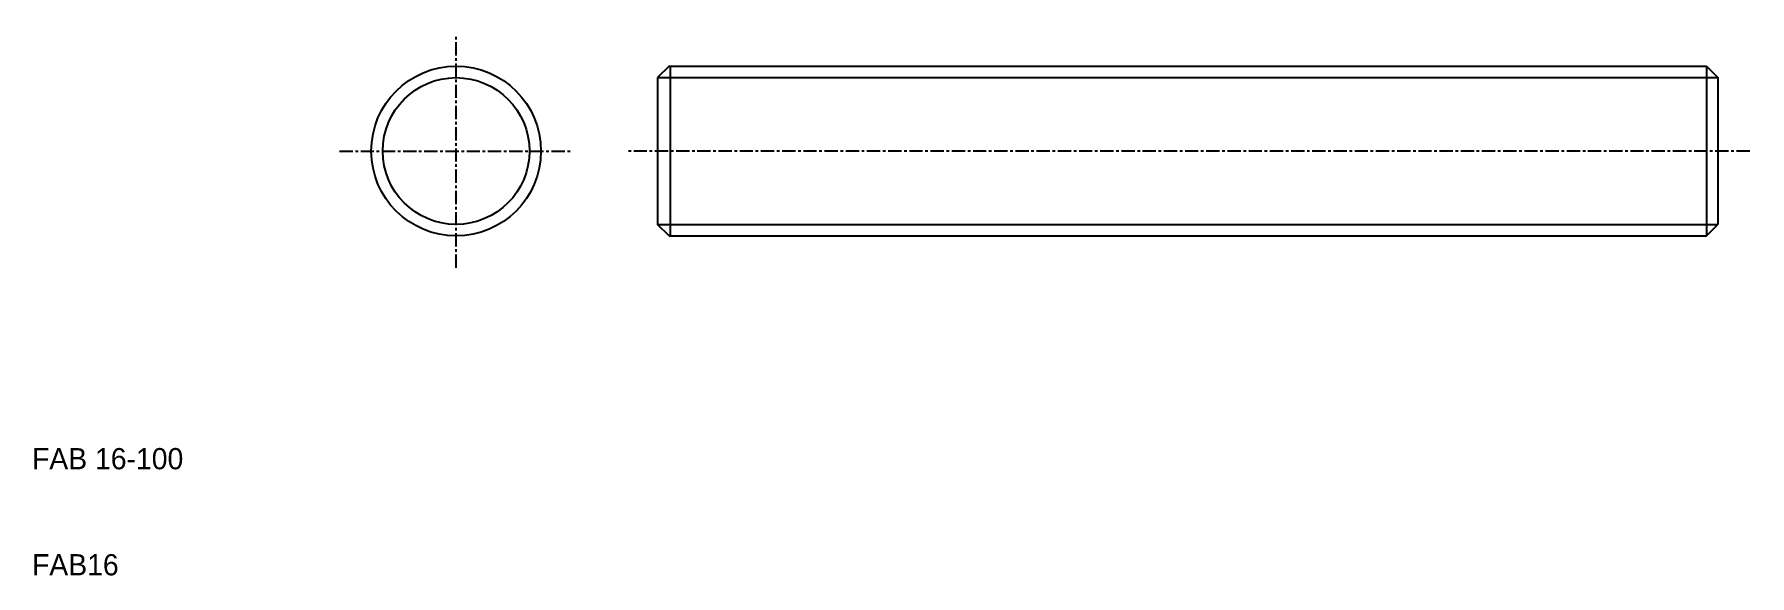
# Model space of a CAD drawing. Extents: x 10 to 172, y 10 to 61.
import ezdxf

# ---------------------------------------------------------------- set-up
doc = ezdxf.new("R2010")
doc.units = 0
doc.linetypes.add('CENTER', pattern=[2, 1.25, -0.25, 0.25, -0.25])
doc.layers.get('0').update_dxf_attribs({"linetype": 'CONTINUOUS'})
doc.layers.add('CENTER', color=1, linetype='CENTER')

msp = doc.modelspace()

# ---------------------------------------------------------------- linework, layer by layer
at = {"color": 7, "linetype": 'CONTINUOUS'}
for p, q in [((70.0825, 58), (69, 56.9175)), ((69, 56.9175), (69, 43.0825)), ((70.0825, 58), (167.9175, 58)), ((70.2, 58), (70.2, 42)), ((167.9175, 58), (167.9175, 42)), ((167.9175, 58), (169, 56.9175)), ((169, 56.9175), (169, 43.0825)), ((70.0825, 42), (69, 43.0825)), ((167.9175, 42), (169, 43.0825)), ((70.0825, 42), (167.9175, 42))]:
    msp.add_line(p, q, dxfattribs=at)
at = {"color": 3, "linetype": 'CONTINUOUS'}
for p, q in [((69, 56.9175), (169, 56.9175)), ((69, 43.0825), (169, 43.0825))]:
    msp.add_line(p, q, dxfattribs=at)
at = {"color": 7, "linetype": 'CONTINUOUS'}
msp.add_circle((50, 50), 8, dxfattribs=at)
at = {"color": 3, "linetype": 'CONTINUOUS'}
msp.add_circle((50, 50), 6.9175, dxfattribs=at)
at = {"layer": 'CENTER', "color": 1, "linetype": 'CENTER'}
for p, q in [((50, 39), (50, 61)), ((39, 50), (61, 50)), ((172, 50), (66, 50))]:
    msp.add_line(p, q, dxfattribs=at)

# ---------------------------------------------------------------- texts
at = {"color": 7, "linetype": 'CONTINUOUS'}
for s, p in [('FAB 16-100', (10, 20)), ('FAB16', (10, 10))]:
    msp.add_text(s, height=2, dxfattribs=at).set_placement(p)

doc.saveas('drawing.dxf')
